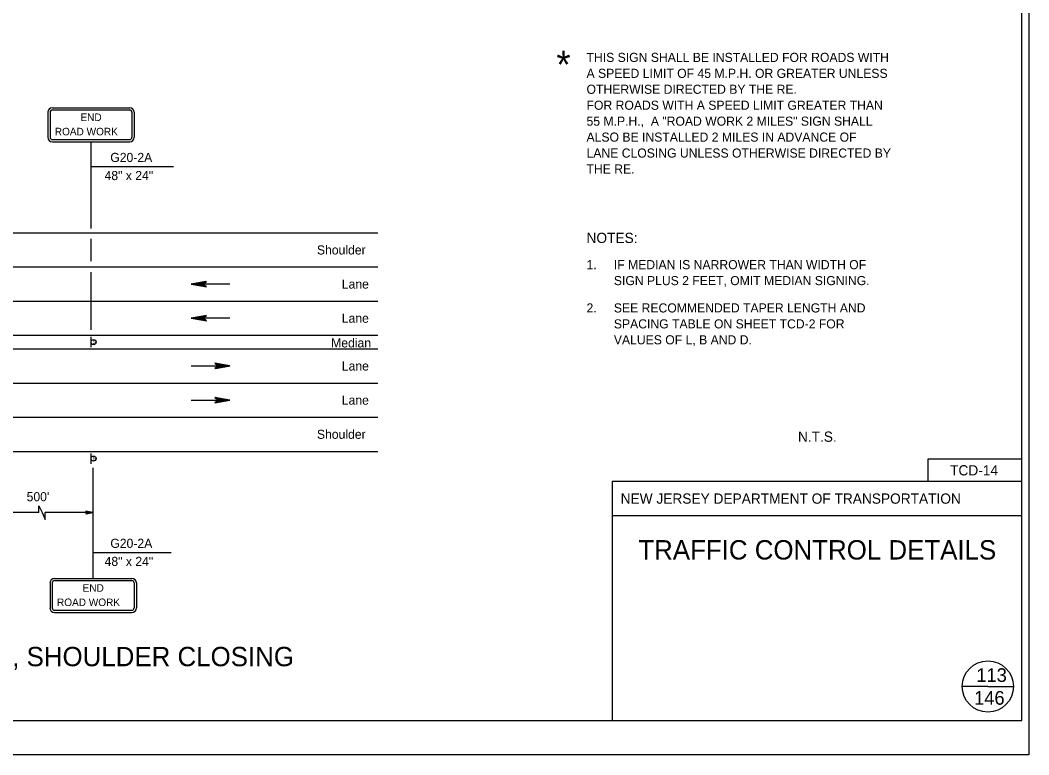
# Model space of a CAD drawing. Extents: x 499945 to 500993, y 499985 to 500645.
# Drawn here: x 500549.9 to 500993, y 499985 to 500307.6 of the extents above; entities that cross this region are included whole.
import ezdxf

# ---------------------------------------------------------------- set-up
doc = ezdxf.new("R2010")
doc.units = 0
for name, color, linetype in [('1', 7, 'Continuous'), ('24', 7, 'Continuous'), ('39', 7, 'Continuous'), ('41', 7, 'Continuous'), ('5', 7, 'Continuous'), ('56', 7, 'Continuous'), ('60', 7, 'Continuous'), ('63', 7, 'Continuous')]:
    doc.layers.add(name, color=color, linetype=linetype)

msp = doc.modelspace()

# ---------------------------------------------------------------- linework, layer by layer
at = {"layer": '1'}
for p, q in [((500990, 500000), (500990, 500630)), ((500581, 500216.14), (500581, 500254.15)), ((500581, 500243.32), (500617.2, 500243.32)), ((500102, 500214.18), (500706.99, 500214.18)), ((500581, 500201.74), (500581, 500211.48)), ((500102, 500199.19), (500706.99, 500199.19)), ((500581, 500171.62), (500581, 500196.87)), ((500102, 500184.2), (500706.99, 500184.2)), ((500102, 500169.21), (500706.99, 500169.21)), ((500102, 500163.22), (500706.99, 500163.22)), ((500102, 500148.23), (500706.99, 500148.23)), ((500102, 500133.24), (500706.99, 500133.24)), ((500102, 500118.25), (500706.99, 500118.25)), ((500990, 500114.84), (500948.66, 500114.84)), ((500948.66, 500114.84), (500948.66, 500105)), ((500581.96, 500062.47), (500581.96, 500110.99)), ((500990, 500105), (500810, 500105)), ((500810, 500105), (500810, 500000)), ((500558.04, 500091.36), (500558.04, 500094.36)), ((500558.04, 500094.36), (500559.48, 500091.36)), ((500558.04, 500091.36), (500537, 500091.36)), ((500559.48, 500091.36), (500560.92, 500088.36)), ((500581.96, 500091.36), (500560.92, 500091.36)), ((500560.92, 500088.36), (500560.92, 500091.36)), ((500990, 500090), (500810, 500090)), ((500581.96, 500073.89), (500616.27, 500073.89)), ((500975, 500015), (500963.75, 500015)), ((500975, 500015), (500986.25, 500015)), ((500000, 500000), (500990, 500000)), ((500993, 499985), (499944.83, 499985))]:
    msp.add_line(p, q, dxfattribs=at)
msp.add_circle((500975, 500015), 11.25, dxfattribs=at)
at = {"layer": '24'}
for p, q in [((500642.04, 500191.69), (500630.11, 500191.69)), ((500642.04, 500176.71), (500630.11, 500176.71)), ((500625.05, 500155.72), (500636.98, 500155.72)), ((500625.05, 500140.73), (500636.98, 500140.73))]:
    msp.add_line(p, q, dxfattribs=at)
for points in [[(500625.05, 500191.69), (500631.7, 500190.52), (500630.11, 500191.69), (500631.66, 500192.85), (500625.05, 500191.69), (500625.49, 500191.71), (500631.51, 500190.61), (500629.98, 500191.71), (500631.39, 500192.76), (500625.73, 500191.73), (500625.95, 500191.69), (500631.11, 500190.78), (500629.95, 500191.71), (500631.14, 500192.61), (500626.05, 500191.69), (500626.27, 500191.73), (500630.78, 500190.91), (500629.9, 500191.69), (500630.8, 500192.51), (500626.91, 500191.73), (500627.29, 500191.73), (500630.45, 500191.08), (500629.83, 500191.68), (500630.49, 500192.34), (500627.36, 500191.69), (500627.71, 500191.67), (500630.08, 500191.27), (500629.63, 500191.73), (500630.12, 500192.18), (500628.04, 500191.69), (500628.37, 500191.66), (500629.8, 500191.39), (500629.56, 500191.71), (500629.95, 500192.06), (500628.55, 500191.69), (500629.48, 500191.47), (500629.34, 500191.73), (500629.75, 500191.98), (500628.78, 500191.73), (500629.39, 500191.58), (500629.13, 500191.78), (500629.43, 500191.9), (500629.14, 500191.71), (500629.29, 500191.68)], [(500625.05, 500176.71), (500631.7, 500175.53), (500630.11, 500176.71), (500631.66, 500177.86), (500625.05, 500176.71), (500625.49, 500176.72), (500631.51, 500175.62), (500629.98, 500176.72), (500631.39, 500177.77), (500625.73, 500176.74), (500625.95, 500176.71), (500631.11, 500175.79), (500629.95, 500176.72), (500631.14, 500177.62), (500626.05, 500176.71), (500626.27, 500176.74), (500630.78, 500175.93), (500629.9, 500176.71), (500630.8, 500177.52), (500626.91, 500176.74), (500627.29, 500176.74), (500630.45, 500176.09), (500629.83, 500176.69), (500630.49, 500177.35), (500627.36, 500176.71), (500627.71, 500176.69), (500630.08, 500176.28), (500629.63, 500176.74), (500630.12, 500177.19), (500628.04, 500176.71), (500628.37, 500176.67), (500629.8, 500176.4), (500629.56, 500176.72), (500629.95, 500177.08), (500628.55, 500176.71), (500629.48, 500176.49), (500629.34, 500176.74), (500629.75, 500176.99), (500628.78, 500176.74), (500629.39, 500176.59), (500629.13, 500176.79), (500629.43, 500176.91), (500629.14, 500176.72), (500629.29, 500176.69)], [(500642.04, 500155.72), (500635.39, 500156.9), (500636.98, 500155.72), (500635.42, 500154.56), (500642.04, 500155.72), (500641.59, 500155.71), (500635.57, 500156.81), (500637.1, 500155.71), (500635.69, 500154.66), (500641.36, 500155.69), (500641.13, 500155.72), (500635.98, 500156.64), (500637.14, 500155.71), (500635.94, 500154.81), (500641.03, 500155.72), (500640.81, 500155.69), (500636.3, 500156.5), (500637.18, 500155.72), (500636.29, 500154.91), (500640.17, 500155.69), (500639.8, 500155.69), (500636.64, 500156.34), (500637.25, 500155.74), (500636.59, 500155.08), (500639.73, 500155.72), (500639.37, 500155.74), (500637, 500156.15), (500637.46, 500155.69), (500636.96, 500155.23), (500639.05, 500155.72), (500638.71, 500155.76), (500637.29, 500156.03), (500637.52, 500155.71), (500637.13, 500155.35), (500638.54, 500155.72), (500637.61, 500155.94), (500637.74, 500155.69), (500637.34, 500155.43), (500638.31, 500155.69), (500637.7, 500155.84), (500637.95, 500155.64), (500637.66, 500155.52), (500637.95, 500155.71), (500637.8, 500155.74)], [(500642.04, 500140.73), (500635.39, 500141.91), (500636.98, 500140.73), (500635.42, 500139.58), (500642.04, 500140.73), (500641.59, 500140.72), (500635.57, 500141.82), (500637.1, 500140.72), (500635.69, 500139.67), (500641.36, 500140.7), (500641.13, 500140.73), (500635.98, 500141.65), (500637.14, 500140.72), (500635.94, 500139.82), (500641.03, 500140.73), (500640.81, 500140.7), (500636.3, 500141.51), (500637.18, 500140.73), (500636.29, 500139.92), (500640.17, 500140.7), (500639.8, 500140.7), (500636.64, 500141.35), (500637.25, 500140.75), (500636.59, 500140.09), (500639.73, 500140.73), (500639.37, 500140.75), (500637, 500141.16), (500637.46, 500140.7), (500636.96, 500140.24), (500639.05, 500140.73), (500638.71, 500140.77), (500637.29, 500141.04), (500637.52, 500140.72), (500637.13, 500140.36), (500638.54, 500140.73), (500637.61, 500140.95), (500637.74, 500140.7), (500637.34, 500140.45), (500638.31, 500140.7), (500637.7, 500140.85), (500637.95, 500140.65), (500637.66, 500140.53), (500637.95, 500140.72), (500637.8, 500140.75)], [(500581.96, 500091.36), (500578.64, 500091.95), (500579.43, 500091.36), (500578.65, 500090.78), (500581.96, 500091.36), (500581.74, 500091.35), (500578.73, 500091.9), (500579.49, 500091.35), (500578.79, 500090.83), (500581.62, 500091.34), (500581.51, 500091.36), (500578.93, 500091.82), (500579.51, 500091.35), (500578.92, 500090.9), (500581.46, 500091.36), (500581.35, 500091.34), (500579.1, 500091.75), (500579.53, 500091.36), (500579.09, 500090.96), (500581.03, 500091.34), (500580.84, 500091.34), (500579.26, 500091.67), (500579.57, 500091.37), (500579.24, 500091.04), (500580.81, 500091.36), (500580.63, 500091.37), (500579.44, 500091.57), (500579.67, 500091.34), (500579.42, 500091.12), (500580.47, 500091.36), (500580.3, 500091.38), (500579.59, 500091.51), (500579.7, 500091.35), (500579.51, 500091.18), (500580.21, 500091.36), (500579.75, 500091.47), (500579.81, 500091.34), (500579.61, 500091.22), (500580.1, 500091.34), (500579.79, 500091.42), (500579.92, 500091.32), (500579.77, 500091.26), (500579.92, 500091.35), (500579.84, 500091.37)]]:
    msp.add_lwpolyline(points, dxfattribs=at)
at = {"layer": '41'}
msp.add_line((500969.33, 500109.92), (500969.33, 500109.92), dxfattribs=at)
msp.add_lwpolyline([(499944.83, 500645), (500993, 500645), (500993, 499985), (499944.83, 499985)], close=True, dxfattribs=at)
at = {"layer": '56'}
for p, q in [((500562.02, 500267.14), (500562.02, 500256.15)), ((500563.02, 500267.14), (500563.02, 500256.15)), ((500564.02, 500269.14), (500597.99, 500269.14)), ((500564.02, 500268.14), (500597.99, 500268.14)), ((500598.99, 500267.14), (500598.99, 500256.15)), ((500599.99, 500267.14), (500599.99, 500256.15)), ((500564.02, 500255.15), (500597.99, 500255.15)), ((500564.02, 500254.15), (500597.99, 500254.15)), ((500581, 500163.98), (500581, 500168.47)), ((500581, 500112.82), (500581, 500117.31)), ((500564.97, 500062.47), (500598.95, 500062.47)), ((500564.97, 500061.47), (500598.95, 500061.47)), ((500562.98, 500060.47), (500562.98, 500049.48)), ((500563.97, 500060.47), (500563.97, 500049.48)), ((500599.95, 500060.47), (500599.95, 500049.48)), ((500600.95, 500060.47), (500600.95, 500049.48)), ((500564.97, 500048.48), (500598.95, 500048.48)), ((500564.97, 500047.48), (500598.95, 500047.48))]:
    msp.add_line(p, q, dxfattribs=at)
for centre in [(500582.13, 500166.23), (500582.13, 500115.07)]:
    msp.add_circle(centre, 1.12, dxfattribs=at)
for centre, radius, start, end in [((500564.02, 500267.14), 2, 90, 180), ((500564.02, 500267.14), 0.999, 90, 180), ((500597.99, 500267.14), 2, 0, 90), ((500597.99, 500267.14), 0.999, 0, 90), ((500564.02, 500256.15), 2, 180, 270), ((500564.02, 500256.15), 0.999, 180, 270), ((500597.99, 500256.15), 2, 270, 0), ((500597.99, 500256.15), 0.999, 270, 0), ((500564.97, 500060.47), 2, 90, 180), ((500564.97, 500060.47), 0.999, 90, 180), ((500598.95, 500060.47), 2, 0, 90), ((500598.95, 500060.47), 0.999, 0, 90), ((500564.97, 500049.48), 2, 180, 270), ((500564.97, 500049.48), 0.999, 180, 270), ((500598.95, 500049.48), 2, 270, 0), ((500598.95, 500049.48), 0.999, 270, 0)]:
    msp.add_arc(centre, radius, start, end, dxfattribs=at)
at = {"layer": '60'}
for p, q in [((500581, 500269.14), (500581, 500269.14)), ((500581, 500254.15), (500581, 500254.15)), ((500581.96, 500062.47), (500581.96, 500062.47)), ((500581.96, 500047.48), (500581.96, 500047.48))]:
    msp.add_line(p, q, dxfattribs=at)
for centre in [(500582.13, 500166.23), (500582.13, 500115.07)]:
    msp.add_circle(centre, 1.12, dxfattribs=at)

# ---------------------------------------------------------------- texts
at = {"layer": '1'}
for s, height, p in [('*', 11.99, (500785.45, 500282.12)), ('THIS SIGN SHALL BE INSTALLED FOR ROADS WITH', 4, (500798.69, 500289.22)), ('A SPEED LIMIT OF 45 M.P.H. OR GREATER UNLESS ', 4, (500798.69, 500282.22)), ('OTHERWISE DIRECTED BY THE RE. ', 4, (500798.69, 500275.22)), ('FOR ROADS WITH A SPEED LIMIT GREATER THAN ', 4, (500798.69, 500268.22)), ('55 M.P.H.,  A "ROAD WORK 2 MILES" SIGN SHALL ', 4, (500798.69, 500261.22)), ('ALSO BE INSTALLED 2 MILES IN ADVANCE OF ', 4, (500798.69, 500254.22)), ('G20-2A', 4, (500589.46, 500245.29)), ('LANE CLOSING UNLESS OTHERWISE DIRECTED BY', 4, (500798.69, 500247.22)), ('THE RE.', 4, (500798.69, 500240.22)), ('48" x 24"', 4, (500586.94, 500237.35)), ('NOTES:', 4.5, (500798.69, 500209.72)), ('1.', 4, (500798.69, 500198.22)), ('2.', 4, (500798.69, 500179.22)), ('Median', 4, (500686.48, 500163.87)), ('N.T.S.', 4.5, (500891.56, 500122.44)), ('TCD-14', 4.5, (500958.41, 500107.67)), ("500'", 4, (500552.7, 500096.33)), ('NEW JERSEY DEPARTMENT OF TRANSPORTATION', 4.5, (500813.69, 500095.25)), ('G20-2A', 4, (500589.48, 500075.86)), ('TRAFFIC CONTROL DETAILS', 8.5, (500821.44, 500070.75)), ('48" x 24"', 4, (500586.96, 500067.92)), ('146', 6, (500968.97, 500007))]:
    msp.add_text(s, height=height, dxfattribs=at).set_placement(p)
at = {"layer": '39'}
for s, p in [('END', (500576.35, 500263.29)), ('ROAD WORK', (500565.08, 500256.99)), ('END', (500577.31, 500056.62)), ('ROAD WORK', (500566.04, 500050.32))]:
    msp.add_text(s, height=3.3, dxfattribs=at).set_placement(p)
at = {"layer": '5'}
for s, height, p in [('Shoulder', 4, (500680.24, 500204.68)), ('IF MEDIAN IS NARROWER THAN WIDTH OF', 4, (500810.69, 500198.22)), ('SIGN PLUS 2 FEET, OMIT MEDIAN SIGNING.', 4, (500810.69, 500191.22)), ('Lane', 4, (500691.16, 500189.69)), ('SEE RECOMMENDED TAPER LENGTH AND', 4, (500810.69, 500179.22)), ('Lane', 4, (500691.16, 500174.71)), ('SPACING TABLE ON SHEET TCD-2 FOR', 4, (500810.69, 500172.22)), ('VALUES OF L, B AND D.', 4, (500810.69, 500165.22)), ('Lane', 4, (500691.16, 500153.72)), ('Lane', 4, (500691.16, 500138.73)), ('Shoulder', 4, (500680.24, 500123.74)), ('4 & 6 LANES, DIVIDED, SHOULDER CLOSING', 8.5, (500426.97, 500023.89))]:
    msp.add_text(s, height=height, dxfattribs=at).set_placement(p)
at = {"layer": '56'}
for p in [(500581.67, 500165.48), (500581.67, 500114.32)]:
    msp.add_text('S', height=1.5, dxfattribs=at).set_placement(p)
at = {"layer": '63'}
msp.add_text('113', height=6, dxfattribs=at).set_placement((500969.95, 500017))

doc.saveas('drawing.dxf')
